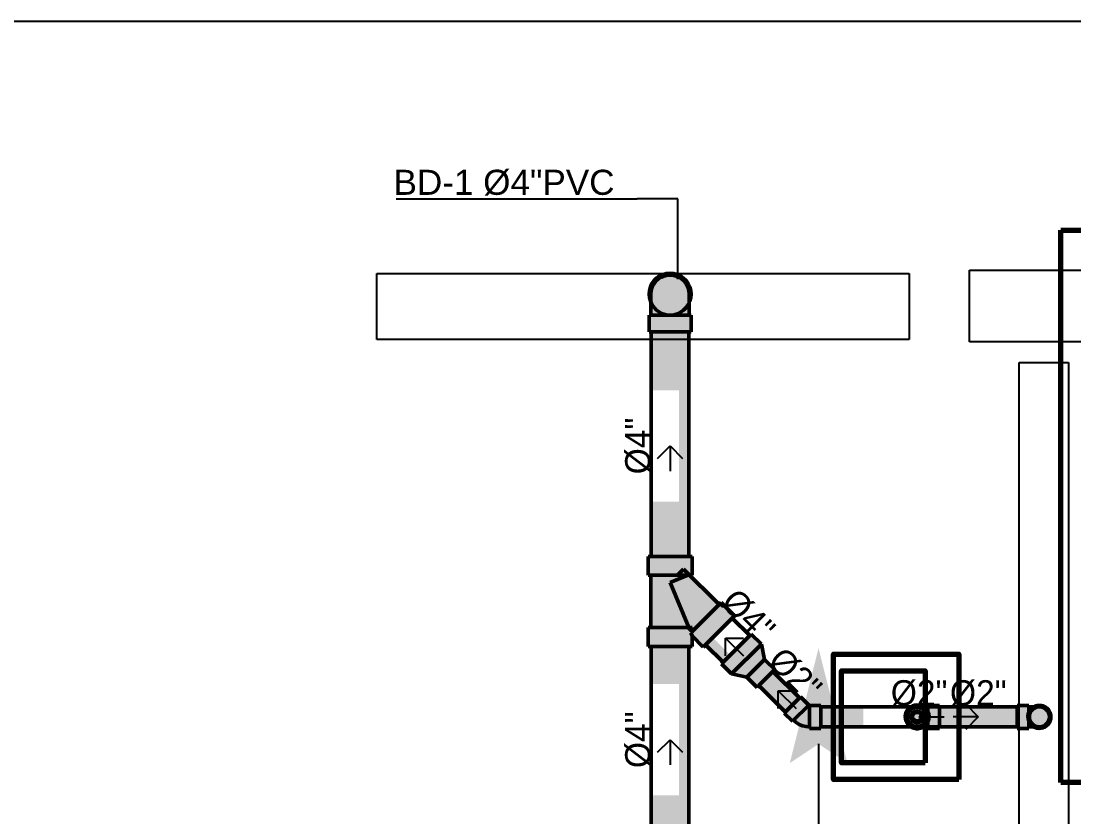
# Model space of a CAD drawing. Header units: metres. Extents: x -232 to 581, y 30 to 789.
# Drawn here: x 341.081 to 344.276, y 399.9 to 402.316 of the extents above; entities that cross this region are included whole.
import ezdxf

# ---------------------------------------------------------------- set-up
doc = ezdxf.new("R2010")
doc.units = ezdxf.units.M
for name, color, linetype in [('_electricos-Leyenda', 7, 'Continuous'), ('A-TEXT', 252, 'Continuous'), ('M-SY-PIPE-STANDARD-Drenaje Ventilacion', 254, 'Continuous')]:
    doc.layers.add(name, color=color, linetype=linetype)
doc.layers.add('G-Risr-Std-Nplt', color=7, linetype='Continuous', lineweight=18, plot=False)
doc.layers.add('M-SY-PIPE-STANDARD-Drenaje Sanitario', color=7, linetype='Continuous', true_color=0x726558)
doc.layers.add('P-Fixt-Lav', color=94, linetype='Continuous', lineweight=70)
doc.layers.add('P-Fixt-Tub', color=94, linetype='Continuous', lineweight=70)
doc.styles.add('DS-CAST-01', font='GOTHIC.TTF', dxfattribs={"height": 3})
doc.styles.add('Schedule-Header', font='arial.ttf')

# ---------------------------------------------------------------- blocks, each defined once
blk = doc.blocks.new('za_arrw5')
at = {"lineweight": 13}
for points in [[(-1, 0.25), (0, 0), (-0.8333, 0)], [(-1, -0.25), (0, 0), (-0.8333, 0)]]:
    blk.add_solid(points, dxfattribs=at)
blk = doc.blocks.new('TECHO ARQ 20.03')
at = {"layer": '_electricos-Leyenda', "color": 30, "true_color": 0xf8991e}
blk.add_line((220.3916, 121.5211), (220.3916, 120.7656), dxfattribs=at)
blk.add_lwpolyline([(217.5805, 115.5144), (215.4805, 115.5149), (215.4805, 123.7149), (223.3305, 123.7149)], dxfattribs=at)
at = {"layer": '_electricos-Leyenda', "color": 30, "true_color": 0xf8991e, "xscale": 0.3491189357928305, "yscale": 0.3491189357928305, "zscale": 0.3491189357928305, "rotation": 90.00273872662001}
blk.add_blockref('za_arrw5', (220.3916, 121.812), dxfattribs=at)
blk = doc.blocks.new('Aecb_Duct_Rnd_2Line_Open')
at = {"layer": 'G-Risr-Std-Nplt', "color": 0, "linetype": 'ByBlock', "lineweight": -2}
blk.add_circle((0, 0), 1, dxfattribs=at)
blk = doc.blocks.new('_Open90')
at = {"color": 0, "linetype": 'ByBlock', "lineweight": -2}
for p, q in [((-0.5, 0.5), (0, 0)), ((0, 0), (-1, 0)), ((0, 0), (-0.5, -0.5))]:
    blk.add_line(p, q, dxfattribs=at)
blk = doc.blocks.new('DR 20.03.26 LN09')
at = {"layer": 'M-SY-PIPE-STANDARD-Drenaje Sanitario', "linetype": 'Continuous', "lineweight": 50}
for points in [[(-9633.44, -2246.06), (-9633.44, -2248.06), (-9628.44, -2248.06), (-9628.44, -2246.06), (-9628.66, -2246.06), (-9628.66, -2244.58), (-9628.53, -2244.19), (-9628.45, -2243.78), (-9628.45, -2243.37), (-9628.52, -2242.96), (-9628.65, -2242.57), (-9628.85, -2242.2), (-9629.1, -2241.87), (-9629.4, -2241.59), (-9629.75, -2241.36), (-9630.13, -2241.2), (-9630.53, -2241.09), (-9630.94, -2241.06), (-9631.36, -2241.09), (-9631.76, -2241.2), (-9632.14, -2241.36), (-9632.48, -2241.59), (-9632.79, -2241.87), (-9633.04, -2242.2), (-9633.24, -2242.57), (-9633.37, -2242.96), (-9633.44, -2243.37), (-9633.43, -2243.78), (-9633.36, -2244.19), (-9633.23, -2244.58), (-9633.23, -2246.06)], [(-9633.19, -2274.92), (-9630.94, -2274.92), (-9628.69, -2274.92), (-9628.69, -2248.06), (-9630.94, -2248.06), (-9633.19, -2248.06), (-9633.19, -2255.06), (-9629.89, -2255.06), (-9629.89, -2268.36), (-9633.19, -2268.36)], [(-9633.58, -2283.42), (-9633.58, -2285.67), (-9630.94, -2285.67), (-9628.3, -2285.67), (-9628.3, -2284.42), (-9626.98, -2285.74), (-9623.24, -2282.01), (-9624.83, -2280.42), (-9625.09, -2280.67), (-9628.59, -2277.17), (-9628.3, -2277.17), (-9628.3, -2274.92), (-9630.94, -2274.92), (-9633.58, -2274.92), (-9633.58, -2277.17), (-9633.23, -2277.17), (-9633.23, -2283.42)], [(-9626.7, -2285.47), (-9624.61, -2287.56), (-9623.76, -2286.71), (-9625.85, -2284.62)], [(-9623.02, -2285.97), (-9624.8, -2287.75), (-9623.59, -2288.96), (-9621.76, -2289.35), (-9620.55, -2290.56), (-9619.49, -2289.5), (-9618.43, -2288.44), (-9619.64, -2287.23), (-9620.03, -2285.4), (-9621.24, -2284.19)], [(-9633.19, -2307.97), (-9630.94, -2307.97), (-9628.69, -2307.97), (-9628.69, -2285.67), (-9630.94, -2285.67), (-9633.19, -2285.67), (-9633.19, -2290.17), (-9629.89, -2290.17), (-9629.89, -2303.47), (-9633.19, -2303.47)], [(-9619.49, -2289.5), (-9620.33, -2290.34), (-9617.16, -2293.51), (-9616.32, -2292.67), (-9615.48, -2291.83), (-9618.65, -2288.66)], [(-9615.35, -2291.7), (-9617.29, -2293.64), (-9616.32, -2294.61), (-9616.2, -2294.49), (-9615.87, -2294.77), (-9615.51, -2294.99), (-9615.12, -2295.15), (-9614.7, -2295.25), (-9614.28, -2295.29), (-9614.28, -2295.46), (-9612.91, -2295.46), (-9612.91, -2292.71), (-9614.28, -2292.71), (-9614.28, -2292.88), (-9614.33, -2292.88), (-9614.37, -2292.86), (-9614.42, -2292.85), (-9614.46, -2292.82), (-9614.5, -2292.79), (-9614.38, -2292.67)], [(-9612.91, -2294.08), (-9612.91, -2295.27), (-9607.83, -2295.27), (-9607.83, -2292.9), (-9612.91, -2292.9)], [(-9602.8, -2293.75), (-9602.84, -2294.02), (-9602.82, -2294.29), (-9602.76, -2294.55), (-9602.65, -2294.79), (-9602.49, -2295.01), (-9602.29, -2295.2), (-9602.07, -2295.35), (-9601.82, -2295.45), (-9601.55, -2295.5), (-9601.28, -2295.5), (-9601.01, -2295.45), (-9600.76, -2295.35), (-9600.54, -2295.2), (-9600.34, -2295.01), (-9600.18, -2294.79), (-9600.07, -2294.55), (-9600.01, -2294.29), (-9599.99, -2294.02), (-9600.03, -2293.75), (-9600.12, -2293.49), (-9600.26, -2293.26), (-9600.43, -2293.05), (-9600.65, -2292.89), (-9600.89, -2292.76), (-9601.15, -2292.69), (-9601.42, -2292.66), (-9601.68, -2292.69), (-9601.94, -2292.76), (-9602.18, -2292.89), (-9602.4, -2293.05), (-9602.57, -2293.26), (-9602.71, -2293.49)], [(-9600.74, -2295.27), (-9600.75, -2295.29), (-9600.13, -2295.29), (-9600.13, -2295.46), (-9598.76, -2295.46), (-9598.76, -2292.71), (-9600.13, -2292.71), (-9600.13, -2292.88), (-9600.75, -2292.88), (-9600.74, -2292.89), (-9600.79, -2292.86), (-9601.03, -2292.76), (-9601.28, -2292.71), (-9601.55, -2292.71), (-9601.8, -2292.76), (-9602.05, -2292.86), (-9602.27, -2293), (-9602.45, -2293.18), (-9602.61, -2293.4), (-9602.71, -2293.63), (-9602.78, -2293.89), (-9602.79, -2294.15), (-9602.75, -2294.41), (-9602.67, -2294.65), (-9602.54, -2294.88), (-9602.36, -2295.08), (-9602.16, -2295.24), (-9601.93, -2295.36), (-9601.68, -2295.43), (-9601.42, -2295.46), (-9601.15, -2295.43), (-9600.9, -2295.36)], [(-9602.59, -2293.91), (-9602.6, -2294.14), (-9602.57, -2294.36), (-9602.5, -2294.58), (-9602.38, -2294.77), (-9602.23, -2294.94), (-9602.06, -2295.08), (-9601.86, -2295.19), (-9601.64, -2295.25), (-9601.42, -2295.27), (-9601.19, -2295.25), (-9600.97, -2295.19), (-9600.77, -2295.08), (-9600.6, -2294.94), (-9600.45, -2294.77), (-9600.33, -2294.58), (-9600.26, -2294.36), (-9600.23, -2294.14), (-9600.24, -2293.91), (-9600.29, -2293.69), (-9600.39, -2293.49), (-9600.52, -2293.31), (-9600.68, -2293.15), (-9600.87, -2293.03), (-9601.08, -2292.94), (-9601.3, -2292.9), (-9601.53, -2292.9), (-9601.75, -2292.94), (-9601.96, -2293.03), (-9602.15, -2293.15), (-9602.31, -2293.31), (-9602.44, -2293.49), (-9602.54, -2293.69)], [(-9598.76, -2294.08), (-9598.76, -2295.27), (-9589.46, -2295.27), (-9589.46, -2294.08), (-9589.46, -2292.9), (-9598.76, -2292.9)], [(-9589.46, -2295.27), (-9589.46, -2294.08), (-9589.46, -2292.9), (-9594.53, -2292.9), (-9594.53, -2295.27)], [(-9589.46, -2292.71), (-9589.46, -2295.46), (-9588.08, -2295.46), (-9588.08, -2295.29), (-9587.47, -2295.29), (-9587.48, -2295.28), (-9587.43, -2295.3), (-9587.19, -2295.4), (-9586.93, -2295.45), (-9586.67, -2295.45), (-9586.42, -2295.4), (-9586.17, -2295.3), (-9585.95, -2295.16), (-9585.76, -2294.98), (-9585.61, -2294.77), (-9585.5, -2294.53), (-9585.44, -2294.28), (-9585.43, -2294.02), (-9585.47, -2293.76), (-9585.55, -2293.51), (-9585.68, -2293.29), (-9585.85, -2293.09), (-9586.06, -2292.93), (-9586.29, -2292.81), (-9586.54, -2292.73), (-9586.8, -2292.71), (-9587.06, -2292.73), (-9587.31, -2292.81), (-9587.48, -2292.89), (-9587.47, -2292.88), (-9588.08, -2292.88), (-9588.08, -2292.71)], [(-9589.46, -2292.71), (-9589.46, -2295.46), (-9588.08, -2295.46), (-9588.08, -2295.29), (-9587.47, -2295.29), (-9587.23, -2295.39), (-9586.98, -2295.45), (-9586.72, -2295.46), (-9586.46, -2295.42), (-9586.22, -2295.33), (-9586, -2295.2), (-9585.8, -2295.02), (-9585.64, -2294.82), (-9585.52, -2294.59), (-9585.45, -2294.34), (-9585.43, -2294.08), (-9585.45, -2293.82), (-9585.52, -2293.58), (-9585.64, -2293.35), (-9585.8, -2293.14), (-9586, -2292.97), (-9586.22, -2292.84), (-9586.46, -2292.75), (-9586.72, -2292.71), (-9586.98, -2292.72), (-9587.23, -2292.78), (-9587.47, -2292.88), (-9588.08, -2292.88), (-9588.08, -2292.71)], [(-9587.96, -2293.8), (-9587.99, -2294.03), (-9587.98, -2294.25), (-9587.92, -2294.47), (-9587.83, -2294.68), (-9587.7, -2294.86), (-9587.54, -2295.02), (-9587.35, -2295.14), (-9587.14, -2295.22), (-9586.92, -2295.26), (-9586.69, -2295.26), (-9586.47, -2295.22), (-9586.26, -2295.14), (-9586.07, -2295.02), (-9585.91, -2294.86), (-9585.77, -2294.68), (-9585.68, -2294.47), (-9585.63, -2294.25), (-9585.62, -2294.03), (-9585.65, -2293.8), (-9585.72, -2293.59), (-9585.84, -2293.39), (-9585.98, -2293.22), (-9586.16, -2293.08), (-9586.36, -2292.98), (-9586.58, -2292.92), (-9586.8, -2292.9), (-9587.03, -2292.92), (-9587.24, -2292.98), (-9587.44, -2293.08), (-9587.62, -2293.22), (-9587.77, -2293.39), (-9587.88, -2293.59)]]:
    blk.add_hatch(color=251, dxfattribs=at).paths.add_polyline_path(points, flags=0)
at = {"layer": 'A-TEXT', "linetype": 'ByBlock', "lineweight": -2}
for p, q in [((-9663.68, -2232.19, -17.7), (-9634.87, -2232.19, -17.7)), ((-9630.02, -2232.19, -17.7), (-9634.87, -2232.19, -17.7)), ((-9630.02, -2241.79, -17.7), (-9630.02, -2232.19, -17.7))]:
    blk.add_line(p, q, dxfattribs=at)
at = {"layer": 'A-TEXT'}
blk.add_solid([(-9629.52, -2241.79, -17.7), (-9630.02, -2244.79, -17.7), (-9630.52, -2241.79, -17.7)], dxfattribs=at)
at = {"layer": 'M-SY-PIPE-STANDARD-Drenaje Sanitario'}
for p, q in [((-9665.98, -2241.1), (-9602.38, -2241.1)), ((-9665.98, -2248.97), (-9665.98, -2241.1)), ((-9602.38, -2241.1), (-9602.38, -2248.97)), ((-9602.38, -2248.97), (-9665.98, -2248.97)), ((-9589.23, -2421.22), (-9589.23, -2251.73)), ((-9589.23, -2251.73), (-9583.32, -2251.73)), ((-9583.32, -2251.73), (-9583.32, -2421.22))]:
    blk.add_line(p, q, dxfattribs=at)
at = {"layer": 'M-SY-PIPE-STANDARD-Drenaje Sanitario', "color": 251, "linetype": 'Continuous', "lineweight": 50}
for points in [[(-9630.94, -2241.06), (-9631.38, -2241.1), (-9631.8, -2241.21), (-9632.19, -2241.39), (-9632.55, -2241.64), (-9632.86, -2241.95), (-9633.11, -2242.31), (-9633.29, -2242.7), (-9633.41, -2243.13), (-9633.44, -2243.56), (-9633.41, -2243.99), (-9633.29, -2244.41), (-9633.11, -2244.81), (-9632.86, -2245.17), (-9632.55, -2245.47), (-9632.19, -2245.72), (-9631.8, -2245.91), (-9631.38, -2246.02), (-9630.94, -2246.06)], [(-9633.23, -2243.56), (-9633.19, -2243.14), (-9633.07, -2242.74), (-9632.88, -2242.36), (-9632.63, -2242.02), (-9632.32, -2241.74), (-9631.96, -2241.52), (-9631.57, -2241.37), (-9631.15, -2241.29), (-9630.73, -2241.29), (-9630.32, -2241.37), (-9629.93, -2241.52), (-9629.57, -2241.74), (-9629.26, -2242.02), (-9629, -2242.36), (-9628.82, -2242.74), (-9628.7, -2243.14), (-9628.66, -2243.56)], [(-9630.94, -2246.06), (-9630.51, -2246.02), (-9630.09, -2245.91), (-9629.69, -2245.72), (-9629.34, -2245.47), (-9629.03, -2245.17), (-9628.78, -2244.81), (-9628.59, -2244.41), (-9628.48, -2243.99), (-9628.44, -2243.56), (-9628.48, -2243.13), (-9628.59, -2242.7), (-9628.78, -2242.31), (-9629.03, -2241.95), (-9629.34, -2241.64), (-9629.69, -2241.39), (-9630.09, -2241.21), (-9630.51, -2241.1), (-9630.94, -2241.06)], [(-9633.23, -2243.56), (-9633.23, -2246.06)], [(-9628.66, -2246.06), (-9628.66, -2243.56)], [(-9628.44, -2246.06), (-9633.44, -2246.06)], [(-9633.44, -2248.06), (-9633.44, -2246.06)], [(-9633.23, -2246.06), (-9628.66, -2246.06)], [(-9628.44, -2248.06), (-9628.44, -2246.06)], [(-9633.44, -2248.06), (-9628.44, -2248.06)], [(-9628.69, -2248.06), (-9633.19, -2248.06)], [(-9633.19, -2248.06), (-9633.19, -2274.92)], [(-9628.69, -2274.92), (-9628.69, -2248.06)], [(-9630.94, -2274.92), (-9633.58, -2274.92)], [(-9633.58, -2274.92), (-9633.58, -2277.17)], [(-9633.19, -2274.92), (-9628.69, -2274.92)], [(-9628.3, -2274.92), (-9630.94, -2274.92)], [(-9628.3, -2274.92), (-9628.3, -2277.17)], [(-9633.58, -2277.17), (-9630.94, -2277.17)], [(-9633.23, -2277.17), (-9633.23, -2283.42)], [(-9633.23, -2277.17), (-9630.07, -2277.17)], [(-9630.94, -2278.04), (-9628.83, -2277.17)], [(-9630.94, -2277.17), (-9628.3, -2277.17)], [(-9630.07, -2277.17), (-9629.33, -2276.43)], [(-9628.83, -2277.17), (-9630.07, -2277.17)], [(-9629.33, -2276.43), (-9625.09, -2280.67)], [(-9628.72, -2283.42), (-9630.94, -2278.04)], [(-9624.83, -2280.42), (-9628.46, -2284.04)], [(-9625.09, -2280.67), (-9628.31, -2283.9)], [(-9624.83, -2280.42), (-9623.24, -2282.01)], [(-9626.98, -2285.74), (-9623.24, -2282.01)], [(-9623.52, -2282.29), (-9626.7, -2285.47)], [(-9621.43, -2284.38), (-9623.52, -2282.29)], [(-9630.94, -2283.42), (-9633.58, -2283.42)], [(-9633.58, -2283.42), (-9633.58, -2285.67)], [(-9633.23, -2283.42), (-9628.8, -2283.42)], [(-9628.3, -2283.42), (-9630.94, -2283.42)], [(-9628.31, -2283.9), (-9628.8, -2283.42)], [(-9628.8, -2283.42), (-9628.8, -2283.42), (-9628.72, -2283.42)], [(-9628.8, -2283.42), (-9628.72, -2283.42)], [(-9628.3, -2283.42), (-9628.3, -2283.89)], [(-9628.46, -2284.04), (-9628.3, -2284.42)], [(-9628.3, -2284.42), (-9626.98, -2285.74)], [(-9628.3, -2284.42), (-9628.3, -2285.67)], [(-9624.61, -2287.56), (-9621.43, -2284.38)], [(-9621.24, -2284.19), (-9623.02, -2285.97)], [(-9621.24, -2284.19), (-9620.03, -2285.4)], [(-9633.58, -2285.67), (-9630.94, -2285.67)], [(-9628.69, -2285.67), (-9633.19, -2285.67)], [(-9633.19, -2285.67), (-9633.19, -2307.97)], [(-9630.94, -2285.67), (-9628.3, -2285.67)], [(-9628.69, -2307.97), (-9628.69, -2285.67)], [(-9626.7, -2285.47), (-9624.61, -2287.56)], [(-9623.02, -2285.97), (-9624.8, -2287.75)], [(-9623.59, -2288.96), (-9620.03, -2285.4)], [(-9621.81, -2287.18), (-9620.03, -2285.4)], [(-9620.03, -2285.4), (-9619.64, -2287.23)], [(-9623.59, -2288.96), (-9621.81, -2287.18)], [(-9619.64, -2287.23), (-9621.76, -2289.35)], [(-9619.64, -2287.23), (-9620.7, -2288.29)], [(-9619.64, -2287.23), (-9618.43, -2288.44)], [(-9624.8, -2287.75), (-9623.59, -2288.96)], [(-9620.7, -2288.29), (-9621.76, -2289.35)], [(-9618.65, -2288.66), (-9620.33, -2290.34)], [(-9619.49, -2289.5), (-9618.43, -2288.44)], [(-9615.48, -2291.83), (-9618.65, -2288.66)], [(-9621.76, -2289.35), (-9623.59, -2288.96)], [(-9621.76, -2289.35), (-9620.55, -2290.56)], [(-9620.55, -2290.56), (-9619.49, -2289.5)], [(-9620.33, -2290.34), (-9617.16, -2293.51)], [(-9615.35, -2291.7), (-9617.29, -2293.64)], [(-9617.16, -2293.51), (-9615.48, -2291.83)], [(-9614.38, -2292.67), (-9615.35, -2291.7)], [(-9616.32, -2294.61), (-9617.29, -2293.64)], [(-9616.32, -2294.61), (-9614.38, -2292.67)], [(-9616.2, -2294.49), (-9614.5, -2292.79)], [(-9614.5, -2292.79), (-9614.45, -2292.83), (-9614.4, -2292.86), (-9614.34, -2292.87), (-9614.28, -2292.88)], [(-9614.28, -2292.71), (-9614.28, -2295.46)], [(-9612.91, -2292.71), (-9614.28, -2292.71)], [(-9614.28, -2292.88), (-9614.28, -2295.29)], [(-9612.91, -2295.46), (-9612.91, -2292.71)], [(-9589.46, -2292.9), (-9612.91, -2292.9)], [(-9612.91, -2292.9), (-9612.91, -2295.27)], [(-9601.42, -2292.66), (-9601.15, -2292.69), (-9600.89, -2292.76), (-9600.65, -2292.89), (-9600.43, -2293.05), (-9600.26, -2293.26), (-9600.12, -2293.49), (-9600.03, -2293.75), (-9599.99, -2294.02), (-9600.01, -2294.29), (-9600.07, -2294.55), (-9600.18, -2294.79), (-9600.34, -2295.01), (-9600.54, -2295.2), (-9600.76, -2295.35), (-9601.01, -2295.45), (-9601.28, -2295.5), (-9601.55, -2295.5), (-9601.82, -2295.45), (-9602.07, -2295.35), (-9602.29, -2295.2), (-9602.49, -2295.01), (-9602.65, -2294.79), (-9602.76, -2294.55), (-9602.82, -2294.29), (-9602.84, -2294.02), (-9602.8, -2293.75), (-9602.71, -2293.49), (-9602.57, -2293.26), (-9602.4, -2293.05), (-9602.18, -2292.89), (-9601.94, -2292.76), (-9601.68, -2292.69), (-9601.42, -2292.66)], [(-9601.42, -2292.66), (-9601.68, -2292.69), (-9601.94, -2292.76), (-9602.18, -2292.89), (-9602.4, -2293.05), (-9602.57, -2293.26), (-9602.71, -2293.49), (-9602.8, -2293.75), (-9602.84, -2294.02), (-9602.82, -2294.29), (-9602.76, -2294.55), (-9602.65, -2294.79), (-9602.49, -2295.01), (-9602.29, -2295.2), (-9602.07, -2295.35), (-9601.82, -2295.45), (-9601.55, -2295.5), (-9601.28, -2295.5), (-9601.01, -2295.45), (-9600.76, -2295.35), (-9600.54, -2295.2), (-9600.34, -2295.01), (-9600.18, -2294.79), (-9600.07, -2294.55), (-9600.01, -2294.29), (-9599.99, -2294.02), (-9600.03, -2293.75), (-9600.12, -2293.49), (-9600.26, -2293.26), (-9600.43, -2293.05), (-9600.65, -2292.89), (-9600.89, -2292.76), (-9601.15, -2292.69), (-9601.42, -2292.66)], [(-9601.42, -2295.46), (-9601.15, -2295.43), (-9600.9, -2295.36), (-9600.67, -2295.24), (-9600.47, -2295.08), (-9600.3, -2294.88), (-9600.16, -2294.65), (-9600.08, -2294.41), (-9600.04, -2294.15), (-9600.05, -2293.89), (-9600.12, -2293.63), (-9600.22, -2293.4), (-9600.38, -2293.18), (-9600.57, -2293), (-9600.79, -2292.86), (-9601.03, -2292.76), (-9601.28, -2292.71), (-9601.55, -2292.71), (-9601.8, -2292.76), (-9602.05, -2292.86), (-9602.27, -2293), (-9602.45, -2293.18), (-9602.61, -2293.4), (-9602.71, -2293.63), (-9602.78, -2293.89), (-9602.79, -2294.15), (-9602.75, -2294.41), (-9602.67, -2294.65), (-9602.54, -2294.88), (-9602.36, -2295.08), (-9602.16, -2295.24), (-9601.93, -2295.36), (-9601.68, -2295.43), (-9601.42, -2295.46)], [(-9601.42, -2295.29), (-9601.19, -2295.26), (-9600.97, -2295.2), (-9600.76, -2295.09), (-9600.58, -2294.95), (-9600.44, -2294.78), (-9600.32, -2294.58), (-9600.25, -2294.37), (-9600.21, -2294.14), (-9600.22, -2293.91), (-9600.28, -2293.69), (-9600.37, -2293.48), (-9600.51, -2293.29), (-9600.67, -2293.14), (-9600.86, -2293.01), (-9601.08, -2292.93), (-9601.3, -2292.88), (-9601.53, -2292.88), (-9601.75, -2292.93), (-9601.97, -2293.01), (-9602.16, -2293.14), (-9602.32, -2293.29), (-9602.46, -2293.48), (-9602.55, -2293.69), (-9602.61, -2293.91), (-9602.62, -2294.14), (-9602.58, -2294.37), (-9602.51, -2294.58), (-9602.4, -2294.78), (-9602.25, -2294.95), (-9602.07, -2295.09), (-9601.86, -2295.2), (-9601.64, -2295.26), (-9601.42, -2295.29)], [(-9601.42, -2292.91), (-9601.64, -2292.93), (-9601.85, -2292.99), (-9602.05, -2293.1), (-9602.22, -2293.23), (-9602.37, -2293.4), (-9602.48, -2293.6), (-9602.55, -2293.81), (-9602.59, -2294.03), (-9602.58, -2294.25), (-9602.52, -2294.47), (-9602.43, -2294.67), (-9602.3, -2294.85), (-9602.14, -2295), (-9601.95, -2295.12), (-9601.75, -2295.21), (-9601.53, -2295.25), (-9601.3, -2295.25), (-9601.09, -2295.21), (-9600.88, -2295.12), (-9600.69, -2295), (-9600.53, -2294.85), (-9600.4, -2294.67), (-9600.31, -2294.47), (-9600.26, -2294.25), (-9600.24, -2294.03), (-9600.28, -2293.81), (-9600.35, -2293.6), (-9600.46, -2293.4), (-9600.61, -2293.23), (-9600.78, -2293.1), (-9600.98, -2292.99), (-9601.19, -2292.93), (-9601.42, -2292.91)], [(-9601.42, -2292.91), (-9601.64, -2292.93), (-9601.85, -2292.99), (-9602.05, -2293.1), (-9602.22, -2293.23), (-9602.37, -2293.4), (-9602.48, -2293.6), (-9602.55, -2293.81), (-9602.59, -2294.03), (-9602.58, -2294.25), (-9602.52, -2294.47), (-9602.43, -2294.67), (-9602.3, -2294.85), (-9602.14, -2295), (-9601.95, -2295.12), (-9601.75, -2295.21), (-9601.53, -2295.25), (-9601.3, -2295.25), (-9601.09, -2295.21), (-9600.88, -2295.12), (-9600.69, -2295), (-9600.53, -2294.85), (-9600.4, -2294.67), (-9600.31, -2294.47), (-9600.26, -2294.25), (-9600.24, -2294.03), (-9600.28, -2293.81), (-9600.35, -2293.6), (-9600.46, -2293.4), (-9600.61, -2293.23), (-9600.78, -2293.1), (-9600.98, -2292.99), (-9601.19, -2292.93), (-9601.42, -2292.91)], [(-9600.13, -2292.88), (-9601.42, -2292.88)], [(-9600.13, -2292.71), (-9600.13, -2293.58)], [(-9600.13, -2292.71), (-9598.76, -2292.71)], [(-9600.13, -2295.29), (-9600.13, -2292.88)], [(-9598.76, -2295.46), (-9598.76, -2292.71)], [(-9589.46, -2292.9), (-9598.76, -2292.9)], [(-9598.76, -2292.9), (-9598.76, -2295.27)], [(-9589.46, -2292.71), (-9589.46, -2295.46)], [(-9588.08, -2292.71), (-9589.46, -2292.71)], [(-9589.46, -2292.71), (-9589.46, -2295.46)], [(-9589.46, -2292.71), (-9588.08, -2292.71)], [(-9589.46, -2295.27), (-9589.46, -2292.9)], [(-9589.46, -2295.27), (-9589.46, -2292.9)], [(-9586.8, -2292.71), (-9587.06, -2292.73), (-9587.31, -2292.81), (-9587.55, -2292.93), (-9587.75, -2293.09), (-9587.92, -2293.29), (-9588.05, -2293.51), (-9588.14, -2293.76), (-9588.18, -2294.02), (-9588.16, -2294.28), (-9588.1, -2294.53), (-9587.99, -2294.77), (-9587.84, -2294.98), (-9587.65, -2295.16), (-9587.43, -2295.3), (-9587.19, -2295.4), (-9586.93, -2295.45), (-9586.67, -2295.45), (-9586.42, -2295.4), (-9586.17, -2295.3), (-9585.95, -2295.16), (-9585.76, -2294.98), (-9585.61, -2294.77), (-9585.5, -2294.53), (-9585.44, -2294.28), (-9585.43, -2294.02), (-9585.47, -2293.76), (-9585.55, -2293.51), (-9585.68, -2293.29), (-9585.85, -2293.09), (-9586.06, -2292.93), (-9586.29, -2292.81), (-9586.54, -2292.73), (-9586.8, -2292.71)], [(-9588.08, -2293.58), (-9588.08, -2292.71)], [(-9588.08, -2294.58), (-9587.97, -2294.82), (-9587.81, -2295.02), (-9587.61, -2295.2), (-9587.38, -2295.33), (-9587.13, -2295.42), (-9586.88, -2295.46), (-9586.61, -2295.44), (-9586.36, -2295.38), (-9586.12, -2295.28), (-9585.91, -2295.12), (-9585.72, -2294.94), (-9585.58, -2294.71), (-9585.48, -2294.47), (-9585.43, -2294.21), (-9585.43, -2293.95), (-9585.48, -2293.69), (-9585.58, -2293.45), (-9585.72, -2293.23), (-9585.91, -2293.04), (-9586.12, -2292.89), (-9586.36, -2292.78), (-9586.61, -2292.72), (-9586.88, -2292.71), (-9587.13, -2292.75), (-9587.38, -2292.84), (-9587.61, -2292.97), (-9587.81, -2293.14), (-9587.97, -2293.35), (-9588.08, -2293.58)], [(-9588.08, -2295.46), (-9588.08, -2292.71)], [(-9588.08, -2292.88), (-9588.08, -2295.29)], [(-9586.8, -2292.88), (-9588.08, -2292.88)], [(-9588.08, -2292.88), (-9588.08, -2295.29)], [(-9586.8, -2292.88), (-9588.08, -2292.88)], [(-9586.8, -2292.88), (-9587.03, -2292.9), (-9587.25, -2292.97), (-9587.45, -2293.07), (-9587.63, -2293.21), (-9587.78, -2293.38), (-9587.9, -2293.58), (-9587.97, -2293.8), (-9588, -2294.03), (-9587.99, -2294.25), (-9587.94, -2294.48), (-9587.84, -2294.68), (-9587.71, -2294.87), (-9587.55, -2295.03), (-9587.35, -2295.15), (-9587.14, -2295.24), (-9586.92, -2295.28), (-9586.69, -2295.28), (-9586.46, -2295.24), (-9586.25, -2295.15), (-9586.06, -2295.03), (-9585.89, -2294.87), (-9585.76, -2294.68), (-9585.67, -2294.48), (-9585.61, -2294.25), (-9585.6, -2294.03), (-9585.63, -2293.8), (-9585.71, -2293.58), (-9585.82, -2293.38), (-9585.97, -2293.21), (-9586.15, -2293.07), (-9586.36, -2292.97), (-9586.57, -2292.9), (-9586.8, -2292.88)], [(-9586.8, -2292.88), (-9586.58, -2292.9), (-9586.37, -2292.96), (-9586.17, -2293.06), (-9585.99, -2293.19), (-9585.84, -2293.36), (-9585.73, -2293.55), (-9585.65, -2293.75), (-9585.6, -2293.97), (-9585.6, -2294.19), (-9585.65, -2294.41), (-9585.73, -2294.62), (-9585.84, -2294.81), (-9585.99, -2294.97), (-9586.17, -2295.11), (-9586.37, -2295.2), (-9586.58, -2295.27), (-9586.8, -2295.29)], [(-9614.28, -2295.29), (-9614.7, -2295.25), (-9615.12, -2295.15), (-9615.51, -2294.99), (-9615.87, -2294.77), (-9616.2, -2294.49)], [(-9600.13, -2294.58), (-9600.13, -2295.46)], [(-9588.08, -2295.46), (-9588.08, -2294.58)], [(-9612.91, -2295.46), (-9614.28, -2295.46)], [(-9612.91, -2295.27), (-9589.46, -2295.27)], [(-9601.42, -2295.29), (-9600.13, -2295.29)], [(-9600.13, -2295.46), (-9598.76, -2295.46)], [(-9598.76, -2295.27), (-9589.46, -2295.27)], [(-9588.08, -2295.46), (-9589.46, -2295.46)], [(-9589.46, -2295.46), (-9588.08, -2295.46)], [(-9588.08, -2295.29), (-9586.8, -2295.29)], [(-9588.08, -2295.29), (-9586.8, -2295.29)]]:
    blk.add_lwpolyline(points, dxfattribs=at)
at = {"layer": 'M-SY-PIPE-STANDARD-Drenaje Ventilacion'}
for p, q in [((-9595.17, -2240.71), (-9579.06, -2240.71)), ((-9595.17, -2249.26), (-9595.17, -2240.71)), ((-9579.06, -2249.26), (-9595.17, -2249.26))]:
    blk.add_line(p, q, dxfattribs=at)
at = {"layer": 'P-Fixt-Lav', "color": 94, "linetype": 'Continuous', "lineweight": 70}
for points in [[(-9596.42, -2301.58), (-9611.42, -2301.58), (-9611.42, -2286.58), (-9596.42, -2286.58)], [(-9600.46, -2299.58), (-9610.46, -2299.58), (-9610.46, -2288.58), (-9600.46, -2288.58)]]:
    blk.add_lwpolyline(points, close=True, dxfattribs=at)
blk.add_circle((-9601.42, -2294.08), 0.625, dxfattribs=at)
at = {"layer": 'P-Fixt-Tub', "color": 94, "linetype": 'Continuous', "lineweight": 70, "extrusion": (-4.44089e-16, 1, 0)}
for points, elevation in [([(9584.25, 24), (9548.25, 24)], -2235.92), ([(9548.25, 24), (9584.25, 24)], -2301.92)]:
    blk.add_lwpolyline(points, dxfattribs=dict(at, elevation=elevation))
at = {"layer": 'P-Fixt-Tub', "color": 94, "linetype": 'Continuous', "lineweight": 70, "extrusion": (-1, -4.44089e-16, 0), "elevation": 9584.25}
blk.add_lwpolyline([(2301.92, 24), (2235.92, 24)], dxfattribs=at)
at = {"layer": 'M-SY-PIPE-STANDARD-Drenaje Sanitario', "color": 251, "linetype": 'Continuous', "lineweight": -3, "ltscale": 0.5}
for p, xscale, yscale, zscale in [((-9630.94, -2243.56), 2.5, 2.5, 2.5), ((-9601.42, -2294.08), 1.1719, 1.1719, 1.1719), ((-9586.8, -2294.08), 1.375, 1.375, 1.375)]:
    blk.add_blockref('Aecb_Duct_Rnd_2Line_Open', p, dxfattribs=dict(at, xscale=xscale, yscale=yscale, zscale=zscale))
at = {"layer": 'M-SY-PIPE-STANDARD-Drenaje Sanitario', "color": 251, "linetype": 'Continuous', "lineweight": -3}
for p, xscale, yscale, zscale, rotation in [((-9630.94, -2261.71), 3.000000000000003, 3.000000000000003, 3.000000000000003, 90), ((-9624.31, -2284.67), 3.000000000000002, 3.000000000000002, 3.000000000000002, 134.9999999999891), ((-9618.01, -2290.98), 3, 3, 3, 134.9999999999999), ((-9601.18, -2294.08), 3, 3, 3, 180), ((-9630.94, -2296.82), 3.000000000000003, 3.000000000000003, 3.000000000000003, 90)]:
    blk.add_blockref('_Open90', p, dxfattribs=dict(at, xscale=xscale, yscale=yscale, zscale=zscale, rotation=rotation))
at = {"layer": 'M-SY-PIPE-STANDARD-Drenaje Sanitario', "color": 251, "linetype": 'Continuous', "lineweight": -3, "xscale": 3, "yscale": 3, "zscale": 3}
blk.add_blockref('_Open90', (-9594.11, -2294.08), dxfattribs=at)
at = {"layer": 'A-TEXT', "style": 'Schedule-Header'}
blk.add_text('BD-1 Ø4"PVC', height=3, dxfattribs=at).set_placement((-9663.99, -2231.7, -17.7))
at = {"layer": 'M-SY-PIPE-STANDARD-Drenaje Sanitario', "color": 251, "linetype": 'Continuous', "lineweight": -3, "char_height": 3, "attachment_point": 5, "style": 'DS-CAST-01'}
for s, insert, rotation in [('%%C4"', (-9634.76, -2261.71), 90), ('%%C4"', (-9621.61, -2281.97), 315), ('%%C2"', (-9616.02, -2288.98), 315), ('%%C4"', (-9634.76, -2296.82), 90)]:
    blk.add_mtext(s, dxfattribs=dict(at, insert=insert, rotation=rotation))
for insert in [(-9601.18, -2291.26), (-9594.11, -2291.26)]:
    blk.add_mtext('%%C2"', dxfattribs=dict(at, insert=insert))

msp = doc.modelspace()

# ---------------------------------------------------------------- block references
at = {"color": 1}
msp.add_blockref('TECHO ARQ 20.03', (123.1094, 278.6006), dxfattribs=at)
at = {"layer": 'M-SY-PIPE-STANDARD-Drenaje Sanitario', "xscale": 0.02539304808409144, "yscale": 0.02539304808409144, "zscale": 0.02539304808409144}
msp.add_blockref('DR 20.03.26 LN09', (587.6094, 458.4578), dxfattribs=at)

doc.saveas('drawing.dxf')
